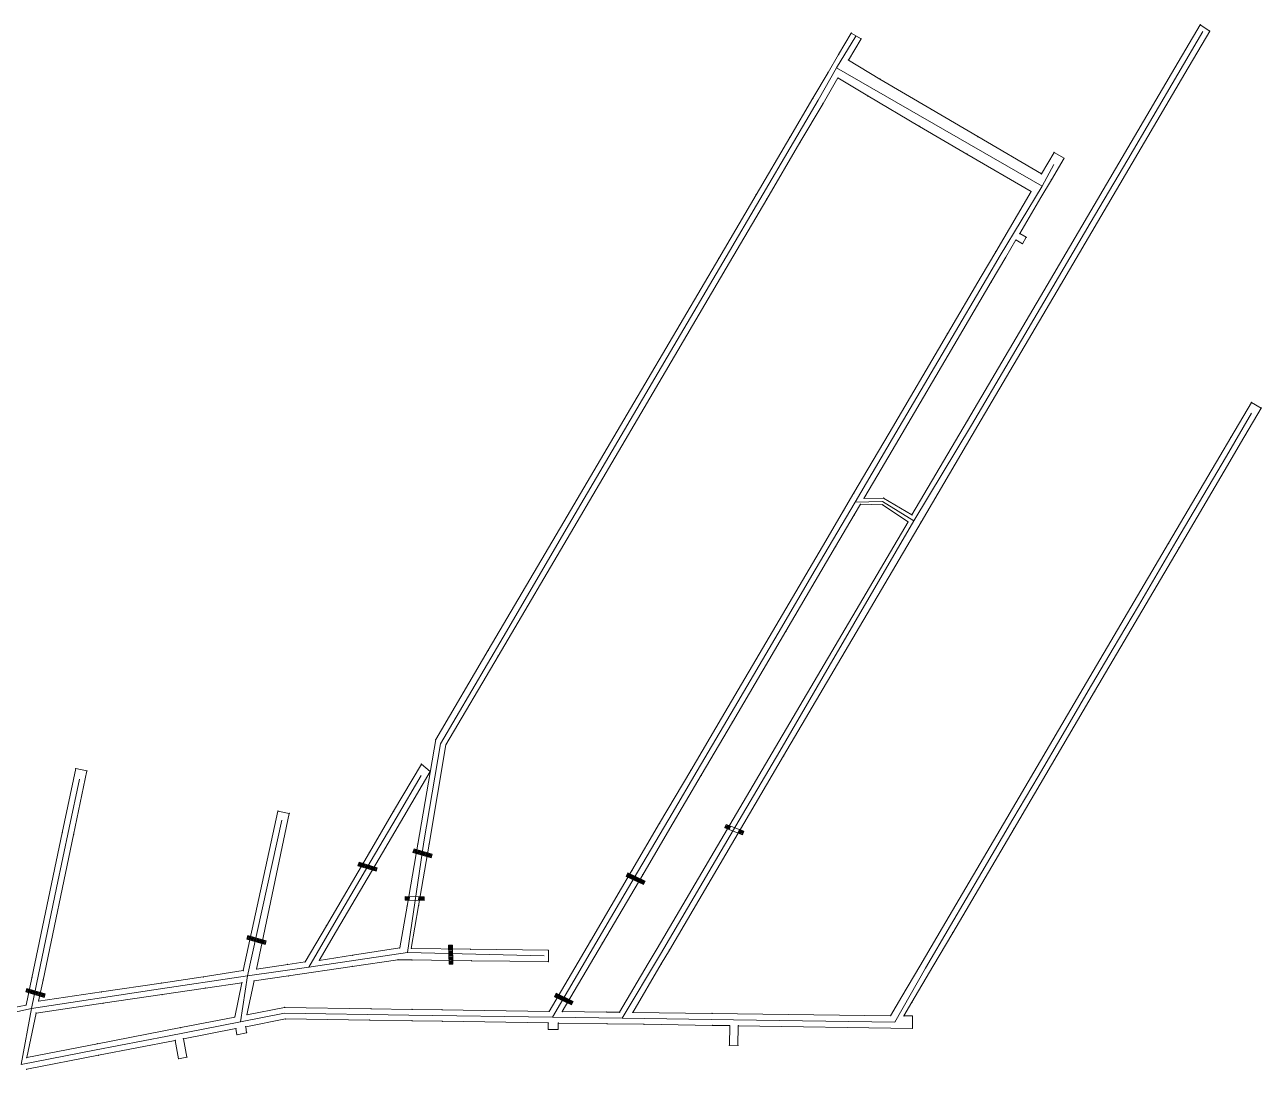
# Model space of a CAD drawing. Header units: metres. Extents: x 452813 to 454404, y 4394134 to 4396509.
# Drawn here: x 453824.5 to 454321.4, y 4395072.1 to 4395491.8 of the extents above; entities that cross this region are included whole.
import ezdxf

# ---------------------------------------------------------------- set-up
doc = ezdxf.new("R2010")
doc.units = ezdxf.units.M
for name, color, linetype, lineweight in [('BARAJ', 1, 'Continuous', 0), ('GALERI', 240, 'Continuous', 0), ('GEOFENCE', 3, 'Continuous', 0), ('NOKTA', 30, 'Continuous', 0)]:
    doc.layers.add(name, color=color, linetype=linetype, lineweight=lineweight)

msp = doc.modelspace()

# ---------------------------------------------------------------- linework, layer by layer
at = {"layer": 'BARAJ'}
for p, q in [((454105.76, 4395169.07, 836.41), (454106.31, 4395170.47, 836.41)), ((454112.88, 4395166.3, 838.02), (454105.76, 4395169.07, 836.41)), ((454106.4, 4395170.43, 29.73), (454105.86, 4395169.31, 29.73)), ((454106.7, 4395170.32, 29.73), (454106.04, 4395168.96, 29.73)), ((454113.43, 4395167.7, 838.02), (454106.31, 4395170.47, 836.41)), ((454107, 4395170.2, 29.73), (454106.34, 4395168.85, 29.73)), ((454107.29, 4395170.09, 29.73), (454106.63, 4395168.73, 29.73)), ((454107.59, 4395169.97, 29.73), (454106.93, 4395168.62, 29.73)), ((454107.89, 4395169.86, 29.73), (454107.23, 4395168.5, 29.73)), ((454108.18, 4395169.74, 29.73), (454107.53, 4395168.39, 29.73)), ((454111.75, 4395168.35, 29.73), (454111.09, 4395167, 29.73)), ((454112.04, 4395168.24, 29.73), (454111.39, 4395166.89, 29.73)), ((454112.34, 4395168.12, 29.73), (454111.68, 4395166.77, 29.73)), ((454112.64, 4395168.01, 29.73), (454111.98, 4395166.66, 29.73)), ((454112.94, 4395167.89, 29.73), (454112.28, 4395166.54, 29.73)), ((454113.23, 4395167.78, 29.73), (454112.57, 4395166.42, 29.73)), ((454112.88, 4395166.3, 838.02), (454113.43, 4395167.7, 838.02)), ((453980.47, 4395159.2, 836.41), (453980.9, 4395160.63, 836.41)), ((453987.8, 4395157.02, 838.02), (453980.47, 4395159.2, 836.41)), ((453981, 4395160.6, 29.73), (453980.55, 4395159.44, 29.73)), ((453981.3, 4395160.51, 29.73), (453980.76, 4395159.11, 29.73)), ((453988.23, 4395158.46, 838.02), (453980.9, 4395160.63, 836.41)), ((453981.61, 4395160.42, 29.73), (453981.06, 4395159.02, 29.73)), ((453981.92, 4395160.33, 29.73), (453981.37, 4395158.93, 29.73)), ((453982.22, 4395160.24, 29.73), (453981.68, 4395158.84, 29.73)), ((453982.53, 4395160.15, 29.73), (453981.98, 4395158.75, 29.73)), ((453982.83, 4395160.06, 29.73), (453982.29, 4395158.66, 29.73)), ((453983.14, 4395159.97, 29.73), (453982.59, 4395158.57, 29.73)), ((453983.44, 4395159.88, 29.73), (453982.9, 4395158.48, 29.73)), ((453983.75, 4395159.79, 29.73), (453983.2, 4395158.39, 29.73)), ((453984.05, 4395159.7, 29.73), (453983.51, 4395158.3, 29.73)), ((453984.36, 4395159.61, 29.73), (453983.81, 4395158.21, 29.73)), ((453984.66, 4395159.52, 29.73), (453984.12, 4395158.11, 29.73)), ((453984.97, 4395159.43, 29.73), (453984.42, 4395158.02, 29.73)), ((453985.28, 4395159.34, 29.73), (453984.73, 4395157.93, 29.73)), ((453985.58, 4395159.25, 29.73), (453985.03, 4395157.84, 29.73)), ((453985.89, 4395159.15, 29.73), (453985.34, 4395157.75, 29.73)), ((453986.19, 4395159.06, 29.73), (453985.65, 4395157.66, 29.73)), ((453986.5, 4395158.97, 29.73), (453985.95, 4395157.57, 29.73)), ((453986.8, 4395158.88, 29.73), (453986.26, 4395157.48, 29.73)), ((453987.11, 4395158.79, 29.73), (453986.56, 4395157.39, 29.73)), ((453987.41, 4395158.7, 29.73), (453986.87, 4395157.3, 29.73)), ((453987.72, 4395158.61, 29.73), (453987.17, 4395157.21, 29.73)), ((453988.02, 4395158.52, 29.73), (453987.48, 4395157.12, 29.73)), ((453987.8, 4395157.02, 838.02), (453988.23, 4395158.46, 838.02)), ((453958.37, 4395153.8, 836.41), (453958.8, 4395155.23, 836.41)), ((453965.69, 4395151.62, 838.02), (453958.37, 4395153.8, 836.41)), ((453958.89, 4395155.2, 29.73), (453958.44, 4395154.05, 29.73)), ((453959.2, 4395155.11, 29.73), (453958.65, 4395153.71, 29.73)), ((453966.12, 4395153.06, 838.02), (453958.8, 4395155.23, 836.41)), ((453959.5, 4395155.02, 29.73), (453958.96, 4395153.62, 29.73)), ((453959.81, 4395154.93, 29.73), (453959.26, 4395153.53, 29.73)), ((453960.12, 4395154.84, 29.73), (453959.57, 4395153.44, 29.73)), ((453960.42, 4395154.75, 29.73), (453959.88, 4395153.35, 29.73)), ((453960.73, 4395154.66, 29.73), (453960.18, 4395153.26, 29.73)), ((453961.03, 4395154.57, 29.73), (453960.49, 4395153.17, 29.73)), ((453961.34, 4395154.48, 29.73), (453960.79, 4395153.08, 29.73)), ((453961.64, 4395154.39, 29.73), (453961.1, 4395152.99, 29.73)), ((453961.95, 4395154.3, 29.73), (453961.4, 4395152.9, 29.73)), ((453962.25, 4395154.21, 29.73), (453961.71, 4395152.81, 29.73)), ((453962.56, 4395154.12, 29.73), (453962.01, 4395152.71, 29.73)), ((453962.86, 4395154.03, 29.73), (453962.32, 4395152.62, 29.73)), ((453963.17, 4395153.94, 29.73), (453962.62, 4395152.53, 29.73)), ((453963.48, 4395153.85, 29.73), (453962.93, 4395152.44, 29.73)), ((453963.78, 4395153.75, 29.73), (453963.24, 4395152.35, 29.73)), ((453964.09, 4395153.66, 29.73), (453963.54, 4395152.26, 29.73)), ((453964.39, 4395153.57, 29.73), (453963.85, 4395152.17, 29.73)), ((453964.7, 4395153.48, 29.73), (453964.15, 4395152.08, 29.73)), ((453965, 4395153.39, 29.73), (453964.46, 4395151.99, 29.73)), ((453965.31, 4395153.3, 29.73), (453964.76, 4395151.9, 29.73)), ((453965.61, 4395153.21, 29.73), (453965.07, 4395151.81, 29.73)), ((453965.92, 4395153.12, 29.73), (453965.37, 4395151.72, 29.73)), ((453965.69, 4395151.62, 838.02), (453966.12, 4395153.06, 838.02)), ((454066.19, 4395149.59, 836.41), (454066.84, 4395150.94, 836.41)), ((454073.07, 4395146.27, 838.02), (454066.19, 4395149.59, 836.41)), ((454066.93, 4395150.9, 29.73), (454066.3, 4395149.83, 29.73)), ((454067.22, 4395150.76, 29.73), (454066.46, 4395149.46, 29.73)), ((454067.51, 4395150.62, 29.73), (454066.74, 4395149.32, 29.73)), ((454073.72, 4395147.62, 838.02), (454066.84, 4395150.94, 836.41)), ((454067.79, 4395150.48, 29.73), (454067.03, 4395149.19, 29.73)), ((454068.08, 4395150.34, 29.73), (454067.32, 4395149.05, 29.73)), ((454068.37, 4395150.21, 29.73), (454067.61, 4395148.91, 29.73)), ((454068.66, 4395150.07, 29.73), (454067.89, 4395148.77, 29.73)), ((454068.94, 4395149.93, 29.73), (454068.18, 4395148.63, 29.73)), ((454069.23, 4395149.79, 29.73), (454068.47, 4395148.49, 29.73)), ((454069.52, 4395149.65, 29.73), (454068.75, 4395148.36, 29.73)), ((454069.8, 4395149.51, 29.73), (454069.04, 4395148.22, 29.73)), ((454070.09, 4395149.38, 29.73), (454069.33, 4395148.08, 29.73)), ((454070.38, 4395149.24, 29.73), (454069.61, 4395147.94, 29.73)), ((454070.66, 4395149.1, 29.73), (454069.9, 4395147.8, 29.73)), ((454070.95, 4395148.96, 29.73), (454070.19, 4395147.66, 29.73)), ((454071.24, 4395148.82, 29.73), (454070.48, 4395147.53, 29.73)), ((454071.53, 4395148.68, 29.73), (454070.76, 4395147.39, 29.73)), ((454071.81, 4395148.55, 29.73), (454071.05, 4395147.25, 29.73)), ((454072.1, 4395148.41, 29.73), (454071.34, 4395147.11, 29.73)), ((454072.39, 4395148.27, 29.73), (454071.62, 4395146.97, 29.73)), ((454072.67, 4395148.13, 29.73), (454071.91, 4395146.83, 29.73)), ((454072.96, 4395147.99, 29.73), (454072.2, 4395146.7, 29.73)), ((454073.25, 4395147.85, 29.73), (454072.48, 4395146.56, 29.73)), ((454073.53, 4395147.72, 29.73), (454072.77, 4395146.42, 29.73)), ((454073.07, 4395146.27, 838.02), (454073.72, 4395147.62, 838.02)), ((453977.48, 4395141.46, 29.73), (453977.36, 4395140.23, 29.73)), ((453977.36, 4395139.96, 836.41), (453977.38, 4395141.46, 836.41)), ((453985, 4395139.87, 838.02), (453977.36, 4395139.96, 836.41)), ((453985.02, 4395141.37, 838.02), (453977.38, 4395141.46, 836.41)), ((453977.8, 4395141.46, 29.73), (453977.65, 4395139.96, 29.73)), ((453978.12, 4395141.46, 29.73), (453977.97, 4395139.96, 29.73)), ((453978.43, 4395141.45, 29.73), (453978.29, 4395139.95, 29.73)), ((453978.75, 4395141.45, 29.73), (453978.61, 4395139.95, 29.73)), ((453979.07, 4395141.44, 29.73), (453978.93, 4395139.95, 29.73)), ((453982.89, 4395141.4, 29.73), (453982.75, 4395139.9, 29.73)), ((453983.21, 4395141.39, 29.73), (453983.07, 4395139.9, 29.73)), ((453983.53, 4395141.39, 29.73), (453983.39, 4395139.89, 29.73)), ((453983.85, 4395141.39, 29.73), (453983.71, 4395139.89, 29.73)), ((453984.17, 4395141.38, 29.73), (453984.03, 4395139.88, 29.73)), ((453984.49, 4395141.38, 29.73), (453984.34, 4395139.88, 29.73)), ((453984.81, 4395141.38, 29.73), (453984.66, 4395139.88, 29.73)), ((453985, 4395139.87, 838.02), (453985.02, 4395141.37, 838.02)), ((453913.76, 4395124.41, 836.41), (453914.19, 4395125.85, 836.41)), ((453921.09, 4395122.23, 838.02), (453913.76, 4395124.41, 836.41)), ((453914.29, 4395125.82, 29.73), (453913.84, 4395124.66, 29.73)), ((453914.59, 4395125.73, 29.73), (453914.05, 4395124.32, 29.73)), ((453921.51, 4395123.67, 838.02), (453914.19, 4395125.85, 836.41)), ((453914.9, 4395125.63, 29.73), (453914.35, 4395124.23, 29.73)), ((453915.2, 4395125.54, 29.73), (453914.66, 4395124.14, 29.73)), ((453915.51, 4395125.45, 29.73), (453914.96, 4395124.05, 29.73)), ((453915.81, 4395125.36, 29.73), (453915.27, 4395123.96, 29.73)), ((453916.12, 4395125.27, 29.73), (453915.57, 4395123.87, 29.73)), ((453916.42, 4395125.18, 29.73), (453915.88, 4395123.78, 29.73)), ((453916.73, 4395125.09, 29.73), (453916.18, 4395123.69, 29.73)), ((453917.04, 4395125, 29.73), (453916.49, 4395123.6, 29.73)), ((453917.34, 4395124.91, 29.73), (453916.79, 4395123.51, 29.73)), ((453917.65, 4395124.82, 29.73), (453917.1, 4395123.42, 29.73)), ((453917.95, 4395124.73, 29.73), (453917.41, 4395123.33, 29.73)), ((453918.26, 4395124.64, 29.73), (453917.71, 4395123.24, 29.73)), ((453918.56, 4395124.55, 29.73), (453918.02, 4395123.14, 29.73)), ((453918.87, 4395124.46, 29.73), (453918.32, 4395123.05, 29.73)), ((453919.17, 4395124.37, 29.73), (453918.63, 4395122.96, 29.73)), ((453919.48, 4395124.28, 29.73), (453918.93, 4395122.87, 29.73)), ((453919.78, 4395124.19, 29.73), (453919.24, 4395122.78, 29.73)), ((453920.09, 4395124.09, 29.73), (453919.54, 4395122.69, 29.73)), ((453920.4, 4395124, 29.73), (453919.85, 4395122.6, 29.73)), ((453920.7, 4395123.91, 29.73), (453920.15, 4395122.51, 29.73)), ((453921.01, 4395123.82, 29.73), (453920.46, 4395122.42, 29.73)), ((453921.31, 4395123.73, 29.73), (453920.77, 4395122.33, 29.73)), ((453921.09, 4395122.23, 838.02), (453921.51, 4395123.67, 838.02)), ((453994.82, 4395121.89, 836.41), (453996.32, 4395121.91, 836.41)), ((453994.98, 4395114.25, 838.02), (453994.82, 4395121.89, 836.41)), ((453996.33, 4395121.49, 29.73), (453994.83, 4395121.59, 29.73)), ((453996.34, 4395121.17, 29.73), (453994.84, 4395121.27, 29.73)), ((453996.35, 4395120.86, 29.73), (453994.84, 4395120.95, 29.73)), ((453996.35, 4395120.54, 29.73), (453994.85, 4395120.63, 29.73)), ((453996.36, 4395120.22, 29.73), (453994.86, 4395120.31, 29.73)), ((453996.36, 4395119.9, 29.73), (453994.86, 4395120, 29.73)), ((453996.37, 4395119.58, 29.73), (453994.87, 4395119.68, 29.73)), ((453996.38, 4395119.26, 29.73), (453994.87, 4395119.36, 29.73)), ((453996.38, 4395118.95, 29.73), (453994.88, 4395119.04, 29.73)), ((453996.39, 4395118.63, 29.73), (453994.89, 4395118.72, 29.73)), ((453996.4, 4395118.31, 29.73), (453994.89, 4395118.4, 29.73)), ((453996.33, 4395121.81, 29.73), (453995.08, 4395121.89, 29.73)), ((453996.48, 4395114.28, 838.02), (453996.32, 4395121.91, 836.41)), ((453996.4, 4395117.99, 29.73), (453994.9, 4395118.08, 29.73)), ((453996.41, 4395117.67, 29.73), (453994.91, 4395117.77, 29.73)), ((453996.41, 4395117.35, 29.73), (453994.91, 4395117.45, 29.73)), ((453996.42, 4395117.03, 29.73), (453994.92, 4395117.13, 29.73)), ((453996.43, 4395116.72, 29.73), (453994.92, 4395116.81, 29.73)), ((453996.43, 4395116.4, 29.73), (453994.93, 4395116.49, 29.73)), ((453996.44, 4395116.08, 29.73), (453994.94, 4395116.17, 29.73)), ((453996.45, 4395115.76, 29.73), (453994.94, 4395115.85, 29.73)), ((453996.45, 4395115.44, 29.73), (453994.95, 4395115.54, 29.73)), ((453996.46, 4395115.12, 29.73), (453994.96, 4395115.22, 29.73)), ((453996.46, 4395114.8, 29.73), (453994.96, 4395114.9, 29.73)), ((453996.47, 4395114.49, 29.73), (453994.97, 4395114.58, 29.73)), ((453994.98, 4395114.25, 838.02), (453996.48, 4395114.28, 838.02)), ((453824.95, 4395103.13, 836.41), (453825.38, 4395104.57, 836.41)), ((453825.47, 4395104.54, 29.73), (453825.02, 4395103.38, 29.73)), ((453825.78, 4395104.45, 29.73), (453825.23, 4395103.04, 29.73)), ((453832.7, 4395102.39, 838.02), (453825.38, 4395104.57, 836.41)), ((453826.09, 4395104.36, 29.73), (453825.54, 4395102.95, 29.73)), ((453826.39, 4395104.26, 29.73), (453825.84, 4395102.86, 29.73)), ((453826.7, 4395104.17, 29.73), (453826.15, 4395102.77, 29.73)), ((453827, 4395104.08, 29.73), (453826.46, 4395102.68, 29.73)), ((453827.31, 4395103.99, 29.73), (453826.76, 4395102.59, 29.73)), ((453827.61, 4395103.9, 29.73), (453827.07, 4395102.5, 29.73)), ((453827.92, 4395103.81, 29.73), (453827.37, 4395102.41, 29.73)), ((453828.22, 4395103.72, 29.73), (453827.68, 4395102.32, 29.73)), ((453828.53, 4395103.63, 29.73), (453827.98, 4395102.23, 29.73)), ((453828.83, 4395103.54, 29.73), (453828.29, 4395102.14, 29.73)), ((453829.14, 4395103.45, 29.73), (453828.59, 4395102.05, 29.73)), ((453832.27, 4395100.96, 838.02), (453824.95, 4395103.13, 836.41)), ((453829.45, 4395103.36, 29.73), (453828.9, 4395101.96, 29.73)), ((453829.75, 4395103.27, 29.73), (453829.2, 4395101.87, 29.73)), ((453830.06, 4395103.18, 29.73), (453829.51, 4395101.78, 29.73)), ((453830.36, 4395103.09, 29.73), (453829.82, 4395101.68, 29.73)), ((453830.67, 4395103, 29.73), (453830.12, 4395101.59, 29.73)), ((453830.97, 4395102.91, 29.73), (453830.43, 4395101.5, 29.73)), ((453831.28, 4395102.82, 29.73), (453830.73, 4395101.41, 29.73)), ((453831.58, 4395102.72, 29.73), (453831.04, 4395101.32, 29.73)), ((453831.89, 4395102.63, 29.73), (453831.34, 4395101.23, 29.73)), ((453832.19, 4395102.54, 29.73), (453831.65, 4395101.14, 29.73)), ((453832.5, 4395102.45, 29.73), (453831.95, 4395101.05, 29.73)), ((453832.27, 4395100.96, 838.02), (453832.7, 4395102.39, 838.02)), ((454037.32, 4395101.24, 836.41), (454037.97, 4395102.59, 836.41)), ((454037.32, 4395101.24, 836.41), (454037.97, 4395102.59, 836.41)), ((454044.2, 4395097.92, 838.02), (454037.32, 4395101.24, 836.41)), ((454044.2, 4395097.92, 838.02), (454037.32, 4395101.24, 836.41)), ((454038.06, 4395102.54, 29.73), (454037.43, 4395101.47, 29.73)), ((454038.06, 4395102.54, 29.73), (454037.43, 4395101.47, 29.73)), ((454038.35, 4395102.41, 29.73), (454037.59, 4395101.11, 29.73)), ((454038.35, 4395102.41, 29.73), (454037.59, 4395101.11, 29.73)), ((454038.64, 4395102.27, 29.73), (454037.87, 4395100.97, 29.73)), ((454038.64, 4395102.27, 29.73), (454037.87, 4395100.97, 29.73)), ((454044.85, 4395099.27, 838.02), (454037.97, 4395102.59, 836.41)), ((454044.85, 4395099.27, 838.02), (454037.97, 4395102.59, 836.41)), ((454038.92, 4395102.13, 29.73), (454038.16, 4395100.83, 29.73)), ((454038.92, 4395102.13, 29.73), (454038.16, 4395100.83, 29.73)), ((454039.21, 4395101.99, 29.73), (454038.45, 4395100.69, 29.73)), ((454039.21, 4395101.99, 29.73), (454038.45, 4395100.69, 29.73)), ((454039.5, 4395101.85, 29.73), (454038.74, 4395100.56, 29.73)), ((454039.5, 4395101.85, 29.73), (454038.74, 4395100.56, 29.73)), ((454039.79, 4395101.71, 29.73), (454039.02, 4395100.42, 29.73)), ((454039.79, 4395101.71, 29.73), (454039.02, 4395100.42, 29.73)), ((454040.07, 4395101.58, 29.73), (454039.31, 4395100.28, 29.73)), ((454040.07, 4395101.58, 29.73), (454039.31, 4395100.28, 29.73)), ((454040.36, 4395101.44, 29.73), (454039.6, 4395100.14, 29.73)), ((454040.36, 4395101.44, 29.73), (454039.6, 4395100.14, 29.73)), ((454040.65, 4395101.3, 29.73), (454039.88, 4395100, 29.73)), ((454040.65, 4395101.3, 29.73), (454039.88, 4395100, 29.73)), ((454040.93, 4395101.16, 29.73), (454040.17, 4395099.86, 29.73)), ((454040.93, 4395101.16, 29.73), (454040.17, 4395099.86, 29.73)), ((454041.22, 4395101.02, 29.73), (454040.46, 4395099.73, 29.73)), ((454041.22, 4395101.02, 29.73), (454040.46, 4395099.73, 29.73)), ((454041.51, 4395100.88, 29.73), (454040.74, 4395099.59, 29.73)), ((454041.51, 4395100.88, 29.73), (454040.74, 4395099.59, 29.73)), ((454041.79, 4395100.75, 29.73), (454041.03, 4395099.45, 29.73)), ((454041.79, 4395100.75, 29.73), (454041.03, 4395099.45, 29.73)), ((454042.08, 4395100.61, 29.73), (454041.32, 4395099.31, 29.73)), ((454042.08, 4395100.61, 29.73), (454041.32, 4395099.31, 29.73)), ((454042.37, 4395100.47, 29.73), (454041.61, 4395099.17, 29.73)), ((454042.37, 4395100.47, 29.73), (454041.61, 4395099.17, 29.73)), ((454042.66, 4395100.33, 29.73), (454041.89, 4395099.03, 29.73)), ((454042.66, 4395100.33, 29.73), (454041.89, 4395099.03, 29.73)), ((454042.94, 4395100.19, 29.73), (454042.18, 4395098.9, 29.73)), ((454042.94, 4395100.19, 29.73), (454042.18, 4395098.9, 29.73)), ((454043.23, 4395100.05, 29.73), (454042.47, 4395098.76, 29.73)), ((454043.23, 4395100.05, 29.73), (454042.47, 4395098.76, 29.73)), ((454043.52, 4395099.92, 29.73), (454042.75, 4395098.62, 29.73)), ((454043.52, 4395099.92, 29.73), (454042.75, 4395098.62, 29.73)), ((454043.8, 4395099.78, 29.73), (454043.04, 4395098.48, 29.73)), ((454043.8, 4395099.78, 29.73), (454043.04, 4395098.48, 29.73)), ((454044.09, 4395099.64, 29.73), (454043.33, 4395098.34, 29.73)), ((454044.09, 4395099.64, 29.73), (454043.33, 4395098.34, 29.73)), ((454044.38, 4395099.5, 29.73), (454043.61, 4395098.2, 29.73)), ((454044.38, 4395099.5, 29.73), (454043.61, 4395098.2, 29.73)), ((454044.66, 4395099.36, 29.73), (454043.9, 4395098.07, 29.73)), ((454044.66, 4395099.36, 29.73), (454043.9, 4395098.07, 29.73)), ((454044.2, 4395097.92, 838.02), (454044.85, 4395099.27, 838.02)), ((454044.2, 4395097.92, 838.02), (454044.85, 4395099.27, 838.02))]:
    msp.add_line(p, q, dxfattribs=at)
at = {"layer": 'GALERI'}
for p, q in [((454286.62, 4395474.37, 711.79), (454296.83, 4395491.75, 709.54)), ((454296.83, 4395491.75, 709.54), (454300.64, 4395489.17, 709.54)), ((454156.58, 4395488.41, 709.06), (454151.5, 4395479.77, 710.95)), ((454155.49, 4395477.53, 710.95), (454160.53, 4395486.09, 709.6)), ((454160.53, 4395486.09, 709.6), (454156.58, 4395488.41, 709.06)), ((454300.64, 4395489.17, 709.54), (454290.66, 4395472.18, 711.79)), ((454151.5, 4395479.77, 710.95), (454147.27, 4395472.58, 711.05)), ((454168.13, 4395469.93, 713.36), (454155.49, 4395477.53, 710.95)), ((454147.27, 4395472.58, 711.05), (454141.19, 4395462.24, 711.39)), ((454236.69, 4395389.42, 725.15), (454286.62, 4395474.37, 711.79)), ((454290.66, 4395472.18, 711.79), (454240.64, 4395387.13, 725.15)), ((454145.26, 4395460.13, 711.39), (454151.27, 4395470.35, 711.05)), ((454151.27, 4395470.35, 711.05), (454163.24, 4395463.18, 713.06)), ((454188.72, 4395457.82, 715.63), (454168.13, 4395469.93, 713.36)), ((454141.19, 4395462.24, 711.39), (454131.91, 4395446.45, 715.16)), ((454163.24, 4395463.18, 713.06), (454184.08, 4395450.92, 715.63)), ((454136, 4395444.38, 715.16), (454145.26, 4395460.13, 711.39)), ((454207.42, 4395446.83, 718.44), (454188.72, 4395457.82, 715.63)), ((454131.91, 4395446.45, 715.16), (454118.38, 4395423.44, 722.18)), ((454184.08, 4395450.92, 715.63), (454203.08, 4395439.75, 718.44)), ((454233.02, 4395431.78, 721.63), (454207.42, 4395446.83, 718.44)), ((454122.67, 4395421.71, 722.18), (454136, 4395444.38, 715.16)), ((454203.08, 4395439.75, 718.44), (454228.87, 4395424.72, 722.15)), ((454233.02, 4395431.78, 721.63), (454238.12, 4395440.46, 720.31)), ((454242.09, 4395438.12, 720.3), (454237.01, 4395429.47, 721.63)), ((454238.12, 4395440.46, 720.31), (454242.09, 4395438.12, 720.3)), ((454237.01, 4395429.47, 721.63), (454232.81, 4395422.34, 722.15)), ((454118.38, 4395423.44, 722.18), (454103.35, 4395397.89, 728.95)), ((454107.7, 4395396.25, 728.95), (454122.67, 4395421.71, 722.18)), ((454214.63, 4395400.52, 725.86), (454228.87, 4395424.72, 722.15)), ((454232.81, 4395422.34, 722.15), (454224.3, 4395407.87, 723.86)), ((454224.3, 4395407.87, 723.86), (454226.89, 4395406.35, 723.8)), ((454222.78, 4395405.29, 723.86), (454218.69, 4395398.33, 725.86)), ((454225.37, 4395403.77, 723.8), (454222.78, 4395405.29, 723.86)), ((454226.89, 4395406.35, 723.8), (454225.37, 4395403.77, 723.8)), ((454103.35, 4395397.89, 728.95), (454067.9, 4395337.61, 744)), ((454208.76, 4395390.54, 726.52), (454214.63, 4395400.52, 725.86)), ((454218.69, 4395398.33, 725.86), (454212.85, 4395388.4, 726.52)), ((454072, 4395335.52, 744), (454107.7, 4395396.25, 728.95)), ((454195.27, 4395367.59, 729.72), (454208.76, 4395390.54, 726.52)), ((454212.85, 4395388.4, 726.52), (454199.2, 4395365.18, 729.72)), ((454236.69, 4395389.42, 725.15), (454203.37, 4395332.72, 734.36)), ((454207.44, 4395330.67, 734.36), (454240.64, 4395387.13, 725.15)), ((454171.77, 4395327.63, 735.85), (454195.27, 4395367.59, 729.72)), ((454199.2, 4395365.18, 729.72), (454175.73, 4395325.28, 735.85)), ((454067.9, 4395337.61, 744), (454041.09, 4395292.02, 754.05)), ((454317.37, 4395339.99, 725.25), (454309.12, 4395325.96, 726.84)), ((454321.36, 4395337.76, 725.25), (454313.06, 4395323.66, 726.84)), ((454317.37, 4395339.99, 725.25), (454321.36, 4395337.76, 725.25)), ((454045.08, 4395289.74, 754.05), (454072, 4395335.52, 744)), ((454203.37, 4395332.72, 734.36), (454180.99, 4395294.83, 737.55)), ((454163.26, 4395313.15, 738.02), (454171.77, 4395327.63, 735.85)), ((454184.65, 4395291.92, 737.61), (454207.44, 4395330.67, 734.36)), ((454175.73, 4395325.28, 735.85), (454167.31, 4395310.96, 738.02)), ((454309.12, 4395325.96, 726.84), (454304.67, 4395318.4, 726.59)), ((454313.06, 4395323.66, 726.84), (454308.73, 4395316.29, 726.59)), ((454304.67, 4395318.4, 726.59), (454284.09, 4395283.42, 728.61)), ((454157.68, 4395303.66, 739.82), (454163.26, 4395313.15, 738.02)), ((454308.73, 4395316.29, 726.59), (454288.34, 4395281.6, 728.61)), ((454167.31, 4395310.96, 738.02), (454161.71, 4395301.43, 739.82)), ((454153.49, 4395296.54, 740.4), (454157.68, 4395303.66, 739.82)), ((454160.32, 4395299.06, 739.82), (454157.8, 4395294.79, 740.32)), ((454160.32, 4395299.06, 739.82), (454169.19, 4395298.87, 739.7)), ((454169.61, 4395301.54, 739.7), (454161.71, 4395301.43, 739.82)), ((454169.19, 4395298.87, 739.7), (454179.45, 4395291.98, 737.68)), ((454180.99, 4395294.83, 737.55), (454169.61, 4395301.54, 739.7)), ((454146.32, 4395284.34, 743.05), (454153.49, 4395296.54, 740.4)), ((454157.8, 4395294.79, 740.32), (454150.32, 4395282.07, 743.04)), ((454041.09, 4395292.02, 754.05), (454010.76, 4395240.44, 761.7)), ((454014.69, 4395238.06, 761.7), (454045.08, 4395289.74, 754.05)), ((454179.45, 4395291.98, 737.68), (454124.83, 4395199.27, 755.93)), ((454129.4, 4395197.95, 755.93), (454184.65, 4395291.92, 737.61)), ((454126.24, 4395250.19, 750.55), (454146.32, 4395284.34, 743.05)), ((454284.09, 4395283.42, 728.61), (454249.85, 4395225.21, 736.5)), ((454150.32, 4395282.07, 743.04), (454130.32, 4395248.06, 750.55)), ((454288.34, 4395281.6, 728.61), (454254.36, 4395223.83, 736.5)), ((454104.47, 4395213.17, 757.82), (454126.24, 4395250.19, 750.55)), ((454130.32, 4395248.06, 750.55), (454108.86, 4395211.56, 757.82)), ((454010.76, 4395240.44, 761.7), (453989.66, 4395204.55, 764.86)), ((453993.75, 4395202.45, 764.86), (454014.69, 4395238.06, 761.7)), ((454249.85, 4395225.21, 736.5), (454217.79, 4395170.71, 743)), ((454254.36, 4395223.83, 736.5), (454222.03, 4395168.85, 743)), ((454092.11, 4395192.15, 761.51), (454104.47, 4395213.17, 757.82)), ((454108.86, 4395211.56, 757.82), (454096.31, 4395190.22, 761.51)), ((453989.66, 4395204.55, 764.86), (453982.41, 4395162.58, 765.11)), ((453986.95, 4395162.52, 765.11), (453993.75, 4395202.45, 764.86)), ((454124.83, 4395199.27, 755.93), (454111.84, 4395177.18, 760.18)), ((454115.74, 4395174.73, 760.18), (454129.4, 4395197.95, 755.93)), ((453839.57, 4395167.09, 764.66), (453844.98, 4395192.87, 764.4)), ((453844.98, 4395192.87, 764.4), (453849.48, 4395191.92, 764.4)), ((453983.87, 4395194.72, 779.3), (453972.7, 4395175.72, 775.99)), ((453987.44, 4395191.72, 779.3), (453983.87, 4395194.72, 779.3)), ((453849.48, 4395191.92, 764.4), (453844.1, 4395166.3, 764.66)), ((453976.8, 4395173.62, 775.99), (453987.44, 4395191.72, 779.3)), ((454079.61, 4395170.9, 765.56), (454092.11, 4395192.15, 761.51)), ((454096.31, 4395190.22, 761.51), (454083.73, 4395168.83, 765.56)), ((453926.24, 4395175.81, 758.31), (453912.28, 4395111.75, 769.82)), ((453917.62, 4395112.34, 769.76), (453930.74, 4395174.86, 758.31)), ((453930.74, 4395174.86, 758.31), (453926.24, 4395175.81, 758.31)), ((453972.7, 4395175.72, 775.99), (453963, 4395159.22, 773.08)), ((453966.87, 4395156.73, 773.08), (453976.8, 4395173.62, 775.99)), ((454111.84, 4395177.18, 760.18), (454078.56, 4395120.58, 761.87)), ((454083.52, 4395119.95, 761.87), (454115.74, 4395174.73, 760.18)), ((454068.45, 4395151.91, 766.03), (454079.61, 4395170.9, 765.56)), ((454083.73, 4395168.83, 765.56), (454072.79, 4395150.23, 766.03)), ((454217.79, 4395170.71, 743), (454193.31, 4395129.09, 749.6)), ((454222.03, 4395168.85, 743), (454197.38, 4395126.93, 749.6)), ((453827.34, 4395108.86, 773.87), (453839.57, 4395167.09, 764.66)), ((453844.1, 4395166.3, 764.66), (453831.85, 4395107.92, 773.87)), ((453963, 4395159.22, 773.08), (453945.68, 4395129.77, 768.16)), ((453978.11, 4395137.64, 767.29), (453982.41, 4395162.58, 765.11)), ((453986.95, 4395162.52, 765.11), (453982.73, 4395137.75, 767.29)), ((453949.82, 4395127.72, 768.16), (453966.87, 4395156.73, 773.08)), ((454051.79, 4395123.58, 761.83), (454068.45, 4395151.91, 766.03)), ((454072.79, 4395150.23, 766.03), (454056.63, 4395122.74, 761.83)), ((453975.19, 4395120.84, 767.69), (453978.11, 4395137.64, 767.29)), ((453982.73, 4395137.75, 767.29), (453979.82, 4395120.61, 767.69)), ((453945.68, 4395129.77, 768.16), (453937.13, 4395115.22, 768.26)), ((454193.31, 4395129.09, 749.6), (454184.11, 4395113.44, 751.76)), ((453942.81, 4395115.81, 768.12), (453949.82, 4395127.72, 768.16)), ((454035.16, 4395095.31, 763.76), (454051.79, 4395123.58, 761.83)), ((454197.38, 4395126.93, 749.6), (454189.41, 4395113.38, 751.76)), ((453975.19, 4395120.84, 767.69), (453956.25, 4395117.9, 767.91)), ((453979.82, 4395120.61, 767.69), (454003.7, 4395120.31, 768.25)), ((454003.7, 4395120.31, 768.25), (454034.9, 4395119.92, 769.49)), ((454034.9, 4395119.92, 769.49), (454034.9, 4395115.32, 769.49)), ((454056.63, 4395122.74, 761.83), (454040.46, 4395095.24, 763.76)), ((454078.56, 4395120.58, 761.87), (454075.05, 4395114.62, 762.05)), ((454080.26, 4395114.4, 762.05), (454083.52, 4395119.95, 761.87)), ((453930.16, 4395114.19, 768.3), (453917.62, 4395112.34, 769.76)), ((453937.13, 4395115.22, 768.26), (453930.16, 4395114.19, 768.3)), ((453930.47, 4395109.59, 768.3), (453956.09, 4395113.37, 767.91)), ((453956.25, 4395117.9, 767.91), (453942.81, 4395115.81, 768.12)), ((453956.09, 4395113.37, 767.91), (453974.46, 4395116.07, 767.69)), ((453974.46, 4395116.07, 767.69), (453980.03, 4395116, 767.48)), ((454003.93, 4395115.7, 768.25), (453980.03, 4395116, 767.48)), ((454034.9, 4395115.32, 769.49), (454003.93, 4395115.7, 768.25)), ((454075.05, 4395114.62, 762.05), (454063.49, 4395094.96, 761.54)), ((454068.79, 4395094.89, 761.54), (454080.26, 4395114.4, 762.05)), ((454184.11, 4395113.44, 751.76), (454176.98, 4395101.33, 751.63)), ((454189.41, 4395113.38, 751.76), (454180.95, 4395099, 751.63)), ((453825.03, 4395097.83, 775.45), (453827.34, 4395108.86, 773.87)), ((453879.31, 4395106.7, 770.63), (453896.18, 4395109.18, 770.36)), ((453896.18, 4395109.18, 770.36), (453912.28, 4395111.75, 769.82)), ((453916.61, 4395107.55, 769.76), (453930.47, 4395109.59, 768.3)), ((453831.85, 4395107.92, 773.87), (453830.07, 4395099.44, 775.3)), ((453855.28, 4395103.16, 772.82), (453879.31, 4395106.7, 770.63)), ((453879.7, 4395102.11, 770.63), (453897.07, 4395104.67, 770.36)), ((453897.07, 4395104.67, 770.36), (453911.76, 4395106.83, 769.82)), ((453911.76, 4395106.83, 769.82), (453908.86, 4395093.04, 771.96)), ((453913.76, 4395094, 771.96), (453916.61, 4395107.55, 769.76)), ((453829.06, 4395094.64, 775.3), (453855.9, 4395098.6, 772.82)), ((453830.07, 4395099.44, 775.3), (453855.28, 4395103.16, 772.82)), ((453855.9, 4395098.6, 772.82), (453879.7, 4395102.11, 770.63)), ((454176.98, 4395101.33, 751.63), (454172.43, 4395093.59, 751.55)), ((454180.95, 4395099, 751.63), (454177.73, 4395093.52, 751.55)), ((453806.24, 4395094.17, 776.24), (453825.03, 4395097.83, 775.45)), ((453825.31, 4395076.77, 776.58), (453829.06, 4395094.64, 775.3)), ((453928.86, 4395096.93, 771.14), (453913.76, 4395094, 771.96)), ((453963.58, 4395096.4, 768.27), (453928.86, 4395096.93, 771.14)), ((453980.05, 4395096.15, 767.96), (453963.58, 4395096.4, 768.27)), ((453992.09, 4395095.97, 767.95), (453980.05, 4395096.15, 767.96)), ((454035.16, 4395095.31, 763.76), (453992.09, 4395095.97, 767.95)), ((454040.46, 4395095.24, 763.76), (454058.34, 4395095.02, 762.2)), ((454058.34, 4395095.02, 762.2), (454063.49, 4395094.96, 761.54)), ((454100.64, 4395094.49, 757.38), (454068.79, 4395094.89, 761.54)), ((454172.43, 4395093.59, 751.55), (454100.64, 4395094.49, 757.38)), ((454177.73, 4395093.52, 751.55), (454181.19, 4395093.48, 751.86)), ((454181.19, 4395093.48, 751.86), (454181.19, 4395090.9, 751.86)), ((453887.2, 4395088.82, 773.68), (453853.68, 4395082.3, 776.05)), ((453908.86, 4395093.04, 771.96), (453887.2, 4395088.82, 773.68)), ((453929.27, 4395092.33, 771.14), (453913.32, 4395089.18, 771.85)), ((453913.32, 4395089.18, 771.85), (453913.6, 4395086.75, 771.95)), ((453963.04, 4395091.81, 768.27), (453929.27, 4395092.33, 771.14)), ((453980.09, 4395091.55, 767.96), (453963.04, 4395091.81, 768.27)), ((453992.32, 4395091.37, 767.95), (453980.09, 4395091.55, 767.96)), ((454034.87, 4395090.71, 763.18), (453992.32, 4395091.37, 767.95)), ((454034.83, 4395088.06, 763.15), (454034.87, 4395090.71, 763.18)), ((454038.87, 4395090.66, 763.14), (454038.79, 4395088.08, 763.14)), ((454058.51, 4395090.36, 762.21), (454038.87, 4395090.66, 763.14)), ((454073.34, 4395090.13, 762.25), (454058.51, 4395090.36, 762.21)), ((454100.71, 4395089.71, 757.38), (454073.34, 4395090.13, 762.25)), ((454107.79, 4395089.6, 757.16), (454100.71, 4395089.71, 757.38)), ((454107.67, 4395081.7, 757.12), (454107.79, 4395089.6, 757.16)), ((454111.19, 4395089.56, 757.12), (454111.07, 4395081.63, 757.12)), ((454181.19, 4395088.48, 751.86), (454111.19, 4395089.56, 757.12)), ((454181.19, 4395090.9, 751.86), (454181.19, 4395088.48, 751.86)), ((453884.93, 4395083.69, 773.68), (453854.06, 4395077.68, 776.05)), ((453886.3, 4395076.32, 773.65), (453884.93, 4395083.69, 773.68)), ((453909.37, 4395088.44, 771.96), (453888.27, 4395084.34, 773.68)), ((453888.27, 4395084.34, 773.68), (453889.63, 4395076.98, 773.65)), ((453909.72, 4395085.97, 771.95), (453909.37, 4395088.44, 771.96)), ((453913.6, 4395086.75, 771.95), (453909.72, 4395085.97, 771.95)), ((454038.79, 4395088.08, 763.14), (454034.83, 4395088.06, 763.15)), ((453853.68, 4395082.3, 776.05), (453825.31, 4395076.77, 776.58)), ((454111.07, 4395081.63, 757.12), (454107.67, 4395081.7, 757.12)), ((453854.06, 4395077.68, 776.05), (453825.26, 4395072.07, 776.58)), ((453889.63, 4395076.98, 773.65), (453886.3, 4395076.32, 773.65))]:
    msp.add_line(p, q, dxfattribs=at)
at = {"layer": 'GEOFENCE'}
for p, q in [((454150.65, 4395474.5, 710.97), (454158.5, 4395487.17, 709.34)), ((454287.79, 4395471.84, 712.02), (454297.86, 4395488.97, 709.74)), ((454143.35, 4395461.4, 711.34), (454150.65, 4395474.5, 710.97)), ((454150.65, 4395474.5, 710.97), (454233.26, 4395426.91, 722.21)), ((454267.71, 4395437.67, 717.39), (454287.79, 4395471.84, 712.02)), ((454133.43, 4395444.52, 715.42), (454143.35, 4395461.4, 711.34)), ((454106.36, 4395398.49, 728.61), (454133.43, 4395444.52, 715.42)), ((454252.64, 4395412.05, 721.42), (454267.71, 4395437.67, 717.39)), ((454233.26, 4395426.91, 722.21), (454238.06, 4395435.59, 720.87)), ((454216.47, 4395399.1, 725.88), (454233.26, 4395426.91, 722.21)), ((454237.58, 4395386.42, 725.45), (454252.64, 4395412.05, 721.42)), ((454084.02, 4395360.5, 737.68), (454106.36, 4395398.49, 728.61)), ((454210.9, 4395389.63, 726.5), (454216.47, 4395399.1, 725.88)), ((454195.8, 4395363.96, 730.11), (454210.9, 4395389.63, 726.5)), ((454220, 4395356.54, 730.28), (454237.58, 4395386.42, 725.45)), ((454173.21, 4395325.53, 736.25), (454195.8, 4395363.96, 730.11)), ((454064.16, 4395326.72, 745.74), (454084.02, 4395360.5, 737.68)), ((454204.94, 4395330.92, 734.42), (454220, 4395356.54, 730.28)), ((454307.34, 4395318.43, 726.53), (454317.46, 4395335.64, 725.45)), ((454181.75, 4395292.47, 737.32), (454204.94, 4395330.92, 734.42)), ((454044.3, 4395292.95, 753.8), (454064.16, 4395326.72, 745.74)), ((454158.15, 4395299.91, 740.35), (454173.21, 4395325.53, 736.25)), ((454287.08, 4395283.99, 728.41), (454307.34, 4395318.43, 726.53)), ((454142.16, 4395272.73, 745.8), (454158.15, 4395299.91, 740.35)), ((454158.15, 4395299.91, 740.35), (454169.12, 4395300.2, 739.72)), ((454169.12, 4395300.2, 739.72), (454181.75, 4395292.47, 737.32)), ((454016.69, 4395245.74, 759.59), (454044.3, 4395292.95, 753.8)), ((454167.56, 4395268.08, 742.16), (454181.75, 4395292.47, 737.32)), ((454271.98, 4395258.3, 731.9), (454287.08, 4395283.99, 728.41)), ((454127.18, 4395247.25, 750.91), (454142.16, 4395272.73, 745.8)), ((454147.73, 4395234.01, 748.93), (454167.56, 4395268.08, 742.16)), ((454261.91, 4395241.18, 734.22), (454271.98, 4395258.3, 731.9)), ((453991.59, 4395202.82, 764.86), (454016.69, 4395245.74, 759.59)), ((454109.67, 4395217.47, 756.57), (454127.18, 4395247.25, 750.91)), ((454251.83, 4395224.06, 736.55), (454261.91, 4395241.18, 734.22)), ((454127.89, 4395199.94, 755.69), (454147.73, 4395234.01, 748.93)), ((454241.75, 4395206.91, 738.55), (454251.83, 4395224.06, 736.55)), ((454094.66, 4395191.96, 761.43), (454109.67, 4395217.47, 756.57)), ((453984.81, 4395163.4, 765.06), (453991.59, 4395202.82, 764.86)), ((454231.66, 4395189.75, 740.55), (454241.75, 4395206.91, 738.55)), ((454112.86, 4395174.37, 760.23), (454127.89, 4395199.94, 755.69)), ((453842.34, 4395169.11, 764.28), (453846.45, 4395188.68, 764.38)), ((453973.78, 4395173.01, 775.7), (453983.8, 4395190.05, 778.74)), ((454084.57, 4395174.78, 763.22), (454094.66, 4395191.96, 761.43)), ((454221.57, 4395172.6, 742.55), (454231.66, 4395189.75, 740.55)), ((453963.75, 4395155.96, 772.72), (453973.78, 4395173.01, 775.7)), ((454069.42, 4395149.03, 765.9), (454084.57, 4395174.78, 763.22)), ((454079.92, 4395118.37, 761.89), (454112.86, 4395174.37, 760.23)), ((453837.27, 4395144.92, 768.08), (453842.34, 4395169.11, 764.28)), ((453913.95, 4395109.58, 769.76), (453927.79, 4395172.15, 758.86)), ((454209.01, 4395151.25, 745.95), (454221.57, 4395172.6, 742.55)), ((453978.22, 4395118.96, 767.63), (453984.81, 4395163.4, 765.06)), ((453948.72, 4395130.41, 768.15), (453963.75, 4395155.96, 772.72)), ((454051.74, 4395118.85, 764.52), (454069.42, 4395149.03, 765.9)), ((454196.45, 4395129.9, 749.35), (454209.01, 4395151.25, 745.95)), ((453829.15, 4395106.23, 774.15), (453837.27, 4395144.92, 768.08)), ((453938.65, 4395113.13, 768.28), (453948.72, 4395130.41, 768.15)), ((454186.41, 4395112.76, 751.66), (454196.45, 4395129.9, 749.35)), ((453938.65, 4395113.13, 768.28), (453978.22, 4395118.96, 767.63)), ((453978.22, 4395118.96, 767.63), (454033.17, 4395117.66, 769.43)), ((454036.59, 4395092.99, 763.34), (454051.74, 4395118.85, 764.52)), ((454064.55, 4395092.6, 761.82), (454079.92, 4395118.37, 761.89)), ((453876.39, 4395103.93, 770.91), (453913.95, 4395109.58, 769.76)), ((453911.23, 4395091.15, 771.8), (453913.95, 4395109.58, 769.76)), ((453913.95, 4395109.58, 769.76), (453938.65, 4395113.13, 768.28)), ((454174.11, 4395091.01, 752.37), (454186.41, 4395112.76, 751.66)), ((453827.14, 4395096.51, 775.38), (453829.15, 4395106.23, 774.15)), ((453827.14, 4395096.51, 775.38), (453876.39, 4395103.93, 770.91)), ((453802.74, 4395091.14, 776.23), (453827.14, 4395096.51, 775.38)), ((453823.05, 4395073.99, 776.54), (453827.14, 4395096.51, 775.38)), ((453911.23, 4395091.15, 771.8), (453928.89, 4395094.6, 771.15)), ((453928.89, 4395094.6, 771.15), (453978.79, 4395093.87, 768.04)), ((453978.79, 4395093.87, 768.04), (454036.59, 4395092.99, 763.34)), ((453881.86, 4395085.44, 773.98), (453911.23, 4395091.15, 771.8)), ((454036.59, 4395092.99, 763.34), (454064.55, 4395092.6, 761.82)), ((454064.55, 4395092.6, 761.82), (454109.29, 4395091.99, 757.03)), ((454109.29, 4395091.99, 757.03), (454174.11, 4395091.01, 752.37)), ((453852.49, 4395079.72, 776.07), (453881.86, 4395085.44, 773.98)), ((453823.05, 4395073.99, 776.54), (453852.49, 4395079.72, 776.07))]:
    msp.add_line(p, q, dxfattribs=at)
at = {"layer": 'NOKTA'}
for p in [(454296.83, 4395491.75, 709.54), (454156.58, 4395488.41, 709.06), (454160.53, 4395486.09, 709.6), (454300.64, 4395489.17, 709.54), (454151.5, 4395479.77, 710.95), (454155.49, 4395477.53, 710.95), (454147.27, 4395472.58, 711.05), (454286.62, 4395474.37, 711.79), (454290.66, 4395472.18, 711.79), (454151.27, 4395470.35, 711.05), (454168.13, 4395469.93, 713.36), (454141.19, 4395462.24, 711.39), (454163.24, 4395463.18, 713.06), (454145.26, 4395460.13, 711.39), (454188.72, 4395457.82, 715.63), (454131.91, 4395446.45, 715.16), (454184.08, 4395450.92, 715.63), (454207.42, 4395446.83, 718.44), (454136, 4395444.38, 715.16), (454203.08, 4395439.75, 718.44), (454238.12, 4395440.46, 720.31), (454242.09, 4395438.12, 720.3), (454233.02, 4395431.78, 721.63), (454237.01, 4395429.47, 721.63), (454118.38, 4395423.44, 722.18), (454122.67, 4395421.71, 722.18), (454228.87, 4395424.72, 722.15), (454232.81, 4395422.34, 722.15), (454224.3, 4395407.87, 723.86), (454222.78, 4395405.29, 723.86), (454225.37, 4395403.77, 723.8), (454226.89, 4395406.35, 723.8), (454103.35, 4395397.89, 728.95), (454214.63, 4395400.52, 725.86), (454218.69, 4395398.33, 725.86), (454107.7, 4395396.25, 728.95), (454208.76, 4395390.54, 726.52), (454212.85, 4395388.4, 726.52), (454236.69, 4395389.42, 725.15), (454240.64, 4395387.13, 725.15), (454195.27, 4395367.59, 729.72), (454199.2, 4395365.18, 729.72), (454067.9, 4395337.61, 744), (454317.37, 4395339.99, 725.25), (454321.36, 4395337.76, 725.25), (454072, 4395335.52, 744), (454203.37, 4395332.72, 734.36), (454171.77, 4395327.63, 735.85), (454207.44, 4395330.67, 734.36), (454175.73, 4395325.28, 735.85), (454309.12, 4395325.96, 726.84), (454313.06, 4395323.66, 726.84), (454304.67, 4395318.4, 726.59), (454163.26, 4395313.15, 738.02), (454308.73, 4395316.29, 726.59), (454167.31, 4395310.96, 738.02), (454157.68, 4395303.66, 739.82), (454160.32, 4395299.06, 739.82), (454161.71, 4395301.43, 739.82), (454169.19, 4395298.87, 739.7), (454169.61, 4395301.54, 739.7), (454153.49, 4395296.54, 740.4), (454157.8, 4395294.79, 740.32), (454180.99, 4395294.83, 737.55), (454041.09, 4395292.02, 754.05), (454045.08, 4395289.74, 754.05), (454179.45, 4395291.98, 737.68), (454184.65, 4395291.92, 737.61), (454146.32, 4395284.34, 743.05), (454284.09, 4395283.42, 728.61), (454150.32, 4395282.07, 743.04), (454288.34, 4395281.6, 728.61), (454126.24, 4395250.19, 750.55), (454130.32, 4395248.06, 750.55), (454010.76, 4395240.44, 761.7), (454014.69, 4395238.06, 761.7), (454249.85, 4395225.21, 736.5), (454254.36, 4395223.83, 736.5), (454104.47, 4395213.17, 757.82), (454108.86, 4395211.56, 757.82), (453989.66, 4395204.55, 764.86), (453993.75, 4395202.45, 764.86), (454124.83, 4395199.27, 755.93), (454129.4, 4395197.95, 755.93), (453844.98, 4395192.87, 764.4), (453983.87, 4395194.72, 779.3), (453849.48, 4395191.92, 764.4), (453987.44, 4395191.72, 779.3), (454092.11, 4395192.15, 761.51), (454096.31, 4395190.22, 761.51), (453926.24, 4395175.81, 758.31), (453930.74, 4395174.86, 758.31), (453972.7, 4395175.72, 775.99), (453976.8, 4395173.62, 775.99), (454111.84, 4395177.18, 760.18), (454115.74, 4395174.73, 760.18), (454079.61, 4395170.9, 765.56), (454083.73, 4395168.83, 765.56), (454217.79, 4395170.71, 743), (454222.03, 4395168.85, 743), (453839.57, 4395167.09, 764.66), (453844.1, 4395166.3, 764.66), (453963, 4395159.22, 773.08), (453982.41, 4395162.58, 765.11), (453986.95, 4395162.52, 765.11), (453966.87, 4395156.73, 773.08), (454068.45, 4395151.91, 766.03), (454072.79, 4395150.23, 766.03), (453978.11, 4395137.64, 767.29), (453982.73, 4395137.75, 767.29), (453945.68, 4395129.77, 768.16), (454193.31, 4395129.09, 749.6), (453949.82, 4395127.72, 768.16), (454051.79, 4395123.58, 761.83), (454197.38, 4395126.93, 749.6), (453975.19, 4395120.84, 767.69), (453979.82, 4395120.61, 767.69), (454003.7, 4395120.31, 768.25), (454034.9, 4395119.92, 769.49), (454056.63, 4395122.74, 761.83), (454078.56, 4395120.58, 761.87), (454083.52, 4395119.95, 761.87), (453930.16, 4395114.19, 768.3), (453937.13, 4395115.22, 768.26), (453942.81, 4395115.81, 768.12), (453956.09, 4395113.37, 767.91), (453956.25, 4395117.9, 767.91), (453974.46, 4395116.07, 767.69), (453980.03, 4395116, 767.48), (454003.93, 4395115.7, 768.25), (454034.9, 4395115.32, 769.49), (454075.05, 4395114.62, 762.05), (454080.26, 4395114.4, 762.05), (454184.11, 4395113.44, 751.76), (454189.41, 4395113.38, 751.76), (453827.34, 4395108.86, 773.87), (453896.18, 4395109.18, 770.36), (453912.28, 4395111.75, 769.82), (453917.62, 4395112.34, 769.76), (453930.47, 4395109.59, 768.3), (453831.85, 4395107.92, 773.87), (453879.31, 4395106.7, 770.63), (453897.07, 4395104.67, 770.36), (453911.76, 4395106.83, 769.82), (453916.61, 4395107.55, 769.76), (453830.07, 4395099.44, 775.3), (453855.28, 4395103.16, 772.82), (453855.9, 4395098.6, 772.82), (453879.7, 4395102.11, 770.63), (454176.98, 4395101.33, 751.63), (454180.95, 4395099, 751.63), (453825.03, 4395097.83, 775.45), (453829.06, 4395094.64, 775.3), (453913.76, 4395094, 771.96), (453928.86, 4395096.93, 771.14), (453963.58, 4395096.4, 768.27), (453980.05, 4395096.15, 767.96), (453992.09, 4395095.97, 767.95), (454035.16, 4395095.31, 763.76), (454040.46, 4395095.24, 763.76), (454058.34, 4395095.02, 762.2), (454063.49, 4395094.96, 761.54), (454068.79, 4395094.89, 761.54), (454100.64, 4395094.49, 757.38), (454172.43, 4395093.59, 751.55), (454177.73, 4395093.52, 751.55), (454181.19, 4395093.48, 751.86), (453887.2, 4395088.82, 773.68), (453908.86, 4395093.04, 771.96), (453913.32, 4395089.18, 771.85), (453929.27, 4395092.33, 771.14), (453963.04, 4395091.81, 768.27), (453980.09, 4395091.55, 767.96), (453992.32, 4395091.37, 767.95), (454034.87, 4395090.71, 763.18), (454038.87, 4395090.66, 763.14), (454058.51, 4395090.36, 762.21), (454073.34, 4395090.13, 762.25), (454100.71, 4395089.71, 757.38), (454107.79, 4395089.6, 757.16), (454111.19, 4395089.56, 757.12), (453884.93, 4395083.69, 773.68), (453888.27, 4395084.34, 773.68), (453909.37, 4395088.44, 771.96), (453909.72, 4395085.97, 771.95), (453913.6, 4395086.75, 771.95), (454034.83, 4395088.06, 763.15), (454038.79, 4395088.08, 763.14), (454181.19, 4395088.48, 751.86), (453853.68, 4395082.3, 776.05), (454107.67, 4395081.7, 757.12), (454111.07, 4395081.63, 757.12), (453825.31, 4395076.77, 776.58), (453854.06, 4395077.68, 776.05), (453886.3, 4395076.32, 773.65), (453889.63, 4395076.98, 773.65), (453825.26, 4395072.07, 776.58)]:
    msp.add_point(p, dxfattribs=at)

doc.saveas('drawing.dxf')
